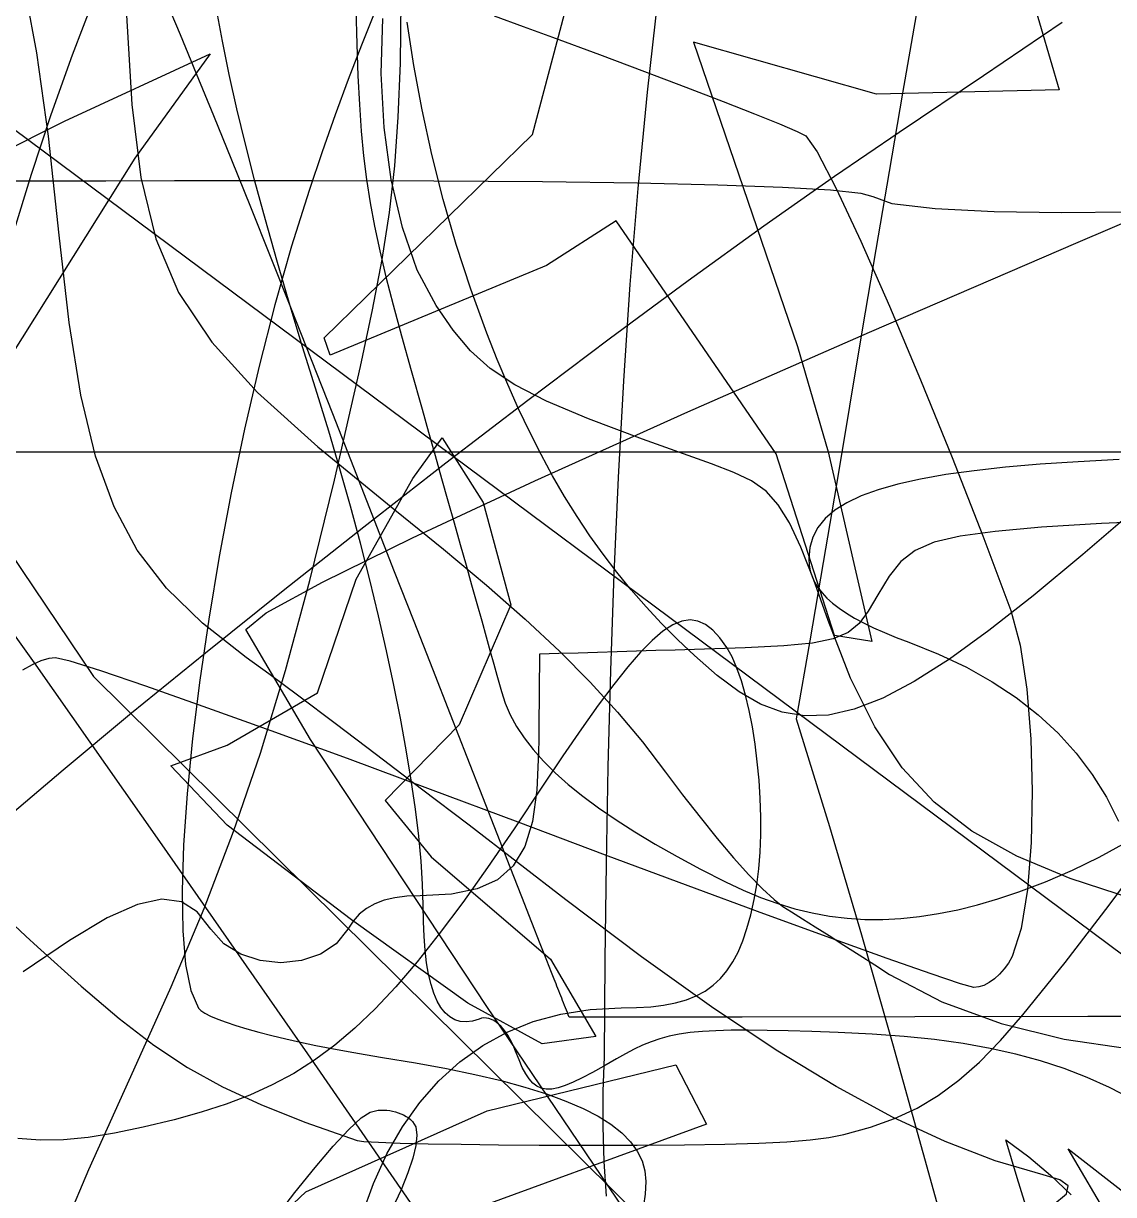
# Model space of a CAD drawing. Extents: x -75 to 75, y -75 to 75.
# Drawn here: x -59.87 to -40.17, y -13.3 to 7.86 of the extents above; entities that cross this region are included whole.
import ezdxf

# ---------------------------------------------------------------- set-up
doc = ezdxf.new("R2010")
doc.units = 0
for name, color, linetype in [('butterfly', 7, 'CONTINUOUS'), ('crosshair', 7, 'CONTINUOUS'), ('crown', 7, 'CONTINUOUS'), ('darth', 7, 'CONTINUOUS'), ('heart', 7, 'CONTINUOUS'), ('hellokitty', 7, 'CONTINUOUS'), ('ironman', 7, 'CONTINUOUS'), ('jackskellington', 7, 'CONTINUOUS'), ('m4', 7, 'CONTINUOUS'), ('mushroom', 7, 'CONTINUOUS'), ('nes', 7, 'CONTINUOUS'), ('skullbones', 7, 'CONTINUOUS'), ('star', 7, 'CONTINUOUS'), ('stormtrooper', 7, 'CONTINUOUS'), ('thundercats', 7, 'CONTINUOUS'), ('wolf', 7, 'CONTINUOUS')]:
    doc.layers.add(name, color=color, linetype=linetype)

msp = doc.modelspace()

# ---------------------------------------------------------------- linework, layer by layer
at = {"layer": 'butterfly', "color": 7}
for p, q in [((-59.627406, 7.33046), (-59.869792, 8.633584)), ((-58.010803, 8.012478), (-57.91279, 6.398819)), ((-53.403949, 6.95829), (-53.377815, 7.949712)), ((-59.421364, 5.825298), (-59.627406, 7.33046)), ((-53.351698, 5.979041), (-53.403949, 6.95829)), ((-57.91279, 6.398819), (-57.749649, 5.074643)), ((-53.223818, 5.041053), (-53.351698, 5.979041)), ((-59.227867, 4.037925), (-59.421364, 5.825298)), ((-57.749649, 5.074643), (-57.481267, 3.966043)), ((-53.023033, 4.173409), (-53.223818, 5.041053)), ((-59.045896, 2.458892), (-59.227867, 4.037925)), ((-52.752086, 3.405192), (-53.023033, 4.173409)), ((-57.481267, 3.966043), (-57.067526, 2.999125)), ((-52.413699, 2.765493), (-52.752086, 3.405192)), ((-57.067526, 2.999125), (-56.468312, 2.099979)), ((-52.103311, 2.317056), (-52.413699, 2.765493)), ((-58.831813, 1.141301), (-59.045896, 2.458892)), ((-51.792629, 1.945541), (-52.103311, 2.317056)), ((-56.468312, 2.099979), (-55.643509, 1.194712)), ((-51.437221, 1.625383), (-51.792629, 1.945541)), ((-50.992667, 1.331019), (-51.437221, 1.625383)), ((-50.414544, 1.036882), (-50.992667, 1.331019)), ((-58.567247, 0.043719), (-58.831813, 1.141301)), ((-55.643509, 1.194712), (-54.553, 0.209417)), ((-49.658422, 0.717406), (-50.414544, 1.036882)), ((-48.679885, 0.347035), (-49.658422, 0.717406)), ((-47.4345, -0.099799), (-48.679885, 0.347035)), ((-58.233841, -0.875276), (-58.567247, 0.043719)), ((-54.553, 0.209417), (-53.156677, -0.929801)), ((-47.033392, -0.251178), (-47.4345, -0.099799)), ((-46.711904, -0.406267), (-47.033392, -0.251178)), ((-46.449903, -0.592099), (-46.711904, -0.406267)), ((-46.227235, -0.835714), (-46.449903, -0.592099)), ((-46.023767, -1.164153), (-46.227235, -0.835714)), ((-57.813222, -1.657113), (-58.233841, -0.875276)), ((-53.156677, -0.929801), (-52.28104, -1.636474)), ((-45.819356, -1.604456), (-46.023767, -1.164153)), ((-57.287027, -2.343221), (-57.813222, -1.657113)), ((-52.28104, -1.636474), (-51.500312, -2.291625)), ((-45.593852, -2.183663), (-45.819356, -1.604456)), ((-51.500312, -2.291625), (-50.804809, -2.904642)), ((-45.327121, -2.928806), (-45.593852, -2.183663)), ((-56.636895, -2.975017), (-57.287027, -2.343221)), ((-50.804809, -2.904642), (-50.184829, -3.484917)), ((-44.922093, -3.969227), (-45.327121, -2.928806)), ((-55.844448, -3.593936), (-56.636895, -2.975017)), ((-55.438263, -3.890936), (-55.844448, -3.593936)), ((-50.184829, -3.484917), (-49.63068, -4.04184)), ((-54.894438, -4.295453), (-55.438263, -3.890936)), ((-44.483737, -4.848332), (-44.922093, -3.969227)), ((-49.63068, -4.04184), (-49.132671, -4.584799)), ((-54.236662, -4.789526), (-54.894438, -4.295453)), ((-49.132671, -4.584799), (-48.681098, -5.12318)), ((-53.488632, -5.355181), (-54.236662, -4.789526)), ((-43.98805, -5.588014), (-44.483737, -4.848332)), ((-48.681098, -5.12318), (-48.266277, -5.666379)), ((-52.674043, -5.974458), (-53.488632, -5.355181)), ((-48.266277, -5.666379), (-47.956964, -6.081183)), ((-43.411021, -6.210176), (-43.98805, -5.588014)), ((-51.816587, -6.629386), (-52.674043, -5.974458)), ((-47.956964, -6.081183), (-47.64287, -6.48414)), ((-42.728645, -6.736704), (-43.411021, -6.210176)), ((-47.64287, -6.48414), (-47.332691, -6.86529)), ((-50.939954, -7.302), (-51.816587, -6.629386)), ((-41.916914, -7.189501), (-42.728645, -6.736704)), ((-47.332691, -6.86529), (-47.03513, -7.214672)), ((-40.951827, -7.590463), (-41.916914, -7.189501)), ((-50.067837, -7.974336), (-50.939954, -7.302)), ((-47.03513, -7.214672), (-46.758894, -7.522323)), ((-46.758894, -7.522323), (-46.512669, -7.778279)), ((-39.809372, -7.96148), (-40.951827, -7.590463)), ((-46.512669, -7.778279), (-46.305168, -7.972583)), ((-48.698624, -9.008658), (-50.067837, -7.974336)), ((-46.305168, -7.972583), (-46.145083, -8.095265)), ((-46.145083, -8.095265), (-45.988901, -8.193439)), ((-45.988901, -8.193439), (-45.792576, -8.317501)), ((-45.792576, -8.317501), (-45.56403, -8.462408)), ((-45.56403, -8.462408), (-45.311179, -8.623128)), ((-45.311179, -8.623128), (-45.041933, -8.794623)), ((-45.041933, -8.794623), (-44.764209, -8.971853)), ((-47.434988, -9.912034), (-48.698624, -9.008658)), ((-44.764209, -8.971853), (-44.485933, -9.149783)), ((-44.485933, -9.149783), (-44.215016, -9.323375)), ((-44.215016, -9.323375), (-43.274702, -9.820094)), ((-46.265727, -10.690916), (-47.434988, -9.912034)), ((-43.274702, -9.820094), (-42.201143, -10.212646)), ((-42.201143, -10.212646), (-41.058307, -10.495018)), ((-41.058307, -10.495018), (-39.910151, -10.661204)), ((-45.179643, -11.351765), (-46.265727, -10.690916)), ((-44.165528, -11.901029), (-45.179643, -11.351765)), ((-43.212185, -12.345162), (-44.165528, -11.901029)), ((-42.308402, -12.690622), (-43.212185, -12.345162)), ((-41.442993, -12.94386), (-42.308402, -12.690622)), ((-41.139756, -13.035534), (-41.442993, -12.94386)), ((-40.987636, -13.143659), (-41.139756, -13.035534)), ((-41.266556, -13.495119), (-41.019087, -13.289701)), ((-41.019087, -13.289701), (-40.987636, -13.143659))]:
    msp.add_line(p, q, dxfattribs=at)
at = {"layer": 'crosshair', "color": 7}
msp.add_open_spline([(-74.87924, 0.120769), (-24.959736, 0.120769), (24.959767, 0.120769), (74.879271, 0.120769)], degree=3, dxfattribs=at)
at = {"layer": 'crown', "color": 7}
for p, q in [((-57.032311, 7.654945), (-57.302123, 8.299786)), ((-56.741083, 6.951353), (-57.032311, 7.654945)), ((-56.430556, 6.1941), (-56.741083, 6.951353)), ((-56.102854, 5.38828), (-56.430556, 6.1941)), ((-55.760092, 4.538986), (-56.102854, 5.38828)), ((-55.404391, 3.651309), (-55.760092, 4.538986)), ((-55.037866, 2.730339), (-55.404391, 3.651309)), ((-54.66264, 1.781167), (-55.037866, 2.730339)), ((-54.28083, 0.808891), (-54.66264, 1.781167)), ((-53.899703, -0.16486), (-54.28083, 0.808891)), ((-53.526478, -1.118348), (-53.899703, -0.16486)), ((-53.16321, -2.046343), (-53.526478, -1.118348)), ((-52.811942, -2.943603), (-53.16321, -2.046343)), ((-52.474741, -3.804895), (-52.811942, -2.943603)), ((-52.153642, -4.62497), (-52.474741, -3.804895)), ((-51.850711, -5.398603), (-52.153642, -4.62497)), ((-51.567983, -6.120553), (-51.850711, -5.398603)), ((-51.307523, -6.785579), (-51.567983, -6.120553)), ((-51.071374, -7.388445), (-51.307523, -6.785579)), ((-50.861592, -7.923917), (-51.071374, -7.388445)), ((-50.680225, -8.38675), (-50.861592, -7.923917)), ((-50.529326, -8.771709), (-50.680225, -8.38675)), ((-50.410948, -9.07356), (-50.529326, -8.771709)), ((-50.327137, -9.287064), (-50.410948, -9.07356)), ((-50.279946, -9.406983), (-50.327137, -9.287064)), ((-50.262717, -9.450366), (-50.279946, -9.406983)), ((-50.245642, -9.493628), (-50.262717, -9.450366)), ((-50.228568, -9.536887), (-50.245642, -9.493628)), ((-50.211493, -9.580146), (-50.228568, -9.536887)), ((-50.194419, -9.623408), (-50.211493, -9.580146)), ((-50.177344, -9.666667), (-50.194419, -9.623408)), ((-50.16027, -9.709926), (-50.177344, -9.666667)), ((-50.143196, -9.753191), (-50.16027, -9.709926)), ((-50.126121, -9.79645), (-50.143196, -9.753191)), ((-50.109047, -9.839709), (-50.126121, -9.79645)), ((-50.091972, -9.882968), (-50.109047, -9.839709)), ((-50.074898, -9.92623), (-50.091972, -9.882968)), ((-50.057823, -9.969489), (-50.074898, -9.92623)), ((-50.040749, -10.012748), (-50.057823, -9.969489)), ((-50.023674, -10.05601), (-50.040749, -10.012748)), ((-50.0066, -10.099269), (-50.023674, -10.05601)), ((-46.881948, -10.094414), (-50.0066, -10.099269)), ((-43.757297, -10.08956), (-46.881948, -10.094414)), ((-40.632645, -10.084706), (-43.757297, -10.08956)), ((-37.507994, -10.079852), (-40.632645, -10.084706))]:
    msp.add_line(p, q, dxfattribs=at)
at = {"layer": 'darth', "color": 7}
for p, q in [((-53.058859, 7.145531), (-53.042659, 8.2642)), ((-53.096837, 6.1699), (-53.058859, 7.145531)), ((-53.161317, 5.286621), (-53.096837, 6.1699)), ((-53.257001, 4.445014), (-53.161317, 5.286621)), ((-53.388596, 3.594394), (-53.257001, 4.445014)), ((-53.560808, 2.684077), (-53.388596, 3.594394)), ((-53.778342, 1.663381), (-53.560808, 2.684077)), ((-54.246376, -0.389805), (-53.778342, 1.663381)), ((-54.692632, -2.203605), (-54.246376, -0.389805)), ((-55.134321, -3.831418), (-54.692632, -2.203605)), ((-55.588659, -5.32664), (-55.134321, -3.831418)), ((-56.072862, -6.74267), (-55.588659, -5.32664)), ((-56.604146, -8.132905), (-56.072862, -6.74267)), ((-57.199719, -9.550744), (-56.604146, -8.132905)), ((-57.876804, -11.049587), (-57.199719, -9.550744)), ((-58.6872, -12.85065), (-57.876804, -11.049587)), ((-59.646876, -15.084258), (-58.6872, -12.85065))]:
    msp.add_line(p, q, dxfattribs=at)
at = {"layer": 'heart', "color": 7}
for p, q in [((-68.650541, 10.966998), (-58.605194, -3.937892)), ((-58.605194, -3.937892), (-43.850264, -18.525253))]:
    msp.add_line(p, q, dxfattribs=at)
at = {"layer": 'hellokitty', "color": 7}
for p, q in [((-58.984772, 7.295755), (-58.566044, 8.385897)), ((-53.518466, 8.070037), (-53.763243, 7.465833)), ((-53.763243, 7.465833), (-54.001526, 6.847829)), ((-59.371944, 6.213396), (-58.984772, 7.295755)), ((-54.001526, 6.847829), (-54.236541, 6.209304)), ((-59.728391, 5.135637), (-59.371944, 6.213396)), ((-54.236541, 6.209304), (-54.471528, 5.543539)), ((-54.471528, 5.543539), (-54.709715, 4.843822)), ((-60.054956, 4.059281), (-59.728391, 5.135637)), ((-54.709715, 4.843822), (-55.027316, 3.839182)), ((-55.027316, 3.839182), (-55.328676, 2.775644)), ((-55.328676, 2.775644), (-55.611765, 1.668148)), ((-55.611765, 1.668148), (-55.874564, 0.531633)), ((-55.874564, 0.531633), (-56.115054, -0.618967)), ((-56.115054, -0.618967), (-56.331214, -1.768706)), ((-56.331214, -1.768706), (-56.521014, -2.902653)), ((-56.521014, -2.902653), (-56.682442, -4.005868)), ((-56.682442, -4.005868), (-56.81347, -5.063411)), ((-56.81347, -5.063411), (-56.912075, -6.060344)), ((-56.912075, -6.060344), (-56.976241, -6.981729)), ((-56.976241, -6.981729), (-57.003956, -7.812628)), ((-57.003956, -7.812628), (-56.993175, -8.538103)), ((-56.993175, -8.538103), (-56.941881, -9.143215)), ((-56.941881, -9.143215), (-56.848059, -9.613028)), ((-56.848059, -9.613028), (-56.709685, -9.932599)), ((-56.709685, -9.932599), (-56.665376, -9.977368)), ((-56.665376, -9.977368), (-56.591299, -10.025713)), ((-56.591299, -10.025713), (-56.489151, -10.077173)), ((-56.489151, -10.077173), (-56.360647, -10.131295)), ((-56.360647, -10.131295), (-56.207485, -10.187621)), ((-56.207485, -10.187621), (-56.031373, -10.245697)), ((-56.031373, -10.245697), (-55.834018, -10.305065)), ((-55.834018, -10.305065), (-55.617124, -10.365272)), ((-55.617124, -10.365272), (-55.382394, -10.425856)), ((-55.382394, -10.425856), (-55.131538, -10.486365)), ((-55.131538, -10.486365), (-54.866261, -10.546342)), ((-54.866261, -10.546342), (-54.588266, -10.605333)), ((-54.588266, -10.605333), (-54.299259, -10.66288)), ((-54.299259, -10.66288), (-54.000945, -10.718526)), ((-54.000945, -10.718526), (-53.69503, -10.771815)), ((-53.69503, -10.771815), (-53.383222, -10.822291)), ((-53.383222, -10.822291), (-52.782388, -10.921201)), ((-52.782388, -10.921201), (-52.22503, -11.024207)), ((-52.22503, -11.024207), (-51.710497, -11.131612)), ((-51.710497, -11.131612), (-51.238136, -11.243722)), ((-51.238136, -11.243722), (-50.807301, -11.360847)), ((-50.807301, -11.360847), (-50.417338, -11.483292)), ((-50.417338, -11.483292), (-50.067602, -11.611362)), ((-50.067602, -11.611362), (-49.75744, -11.745366)), ((-49.75744, -11.745366), (-49.486199, -11.885611)), ((-49.486199, -11.885611), (-49.253236, -12.032403)), ((-49.253236, -12.032403), (-49.057896, -12.186045)), ((-49.057896, -12.186045), (-48.89953, -12.34685)), ((-48.89953, -12.34685), (-48.777488, -12.515119)), ((-48.777488, -12.515119), (-48.69112, -12.691161)), ((-48.69112, -12.691161), (-48.639775, -12.875283)), ((-48.639775, -12.875283), (-48.622814, -13.067792)), ((-48.622814, -13.067792), (-48.632804, -13.295289)), ((-48.632804, -13.295289), (-48.664374, -13.501367))]:
    msp.add_line(p, q, dxfattribs=at)
at = {"layer": 'ironman', "color": 7}
for p, q in [((-48.594134, 6.617087), (-48.399469, 8.349686)), ((-43.733226, 8.013909), (-43.98205, 6.601765)), ((-48.76099, 4.881169), (-48.594134, 6.617087)), ((-43.98205, 6.601765), (-44.225676, 5.188613)), ((-44.225676, 5.188613), (-44.465536, 3.774748)), ((-48.902211, 3.14246), (-48.76099, 4.881169)), ((-44.465536, 3.774748), (-44.703066, 2.360453)), ((-49.019971, 1.401479), (-48.902211, 3.14246)), ((-44.703066, 2.360453), (-44.939701, 0.94602)), ((-49.116443, -0.341246), (-49.019971, 1.401479)), ((-44.939701, 0.94602), (-45.176875, -0.46826)), ((-49.193794, -2.08519), (-49.116443, -0.341246)), ((-45.176875, -0.46826), (-45.416024, -1.8821)), ((-45.416024, -1.8821), (-45.65858, -3.29521)), ((-49.254201, -3.829829), (-49.193794, -2.08519)), ((-45.65858, -3.29521), (-45.905979, -4.7073)), ((-49.299836, -5.574642), (-49.254201, -3.829829)), ((-45.905979, -4.7073), (-45.301264, -6.651371)), ((-49.332871, -7.319103), (-49.299836, -5.574642)), ((-45.301264, -6.651371), (-44.722867, -8.606841)), ((-49.355477, -9.062686), (-49.332871, -7.319103)), ((-44.722867, -8.606841), (-44.162972, -10.570512)), ((-49.369813, -10.804869), (-49.355477, -9.062686)), ((-44.162972, -10.570512), (-43.613761, -12.539181)), ((-49.395157, -11.440047), (-49.369813, -10.804869)), ((-49.396004, -12.072916), (-49.395157, -11.440047)), ((-49.373765, -12.703395), (-49.396004, -12.072916)), ((-41.911205, -12.997719), (-42.115091, -12.315896)), ((-42.115091, -12.315896), (-41.69927, -12.61975)), ((-43.613761, -12.539181), (-43.067422, -14.509646)), ((-41.69927, -12.61975), (-41.307334, -12.950289)), ((-49.32989, -13.331402), (-49.373765, -12.703395)), ((-41.701994, -13.677925), (-41.911205, -12.997719)), ((-41.307334, -12.950289), (-40.93652, -13.304478))]:
    msp.add_line(p, q, dxfattribs=at)
at = {"layer": 'jackskellington', "color": 7}
for p, q in [((-40.247144, -8.07212), (-39.461866, -7.004056)), ((-41.043448, -9.108841), (-40.247144, -8.07212)), ((-60.039436, -8.435027), (-59.827755, -8.630274)), ((-59.827755, -8.630274), (-59.616072, -8.825518)), ((-59.616072, -8.825518), (-58.829826, -9.537136)), ((-41.810432, -10.055685), (-41.043448, -9.108841)), ((-58.829826, -9.537136), (-58.142988, -10.121381)), ((-58.142988, -10.121381), (-57.515057, -10.602818)), ((-42.212455, -10.515795), (-41.810432, -10.055685)), ((-42.593647, -10.907265), (-42.212455, -10.515795)), ((-57.515057, -10.602818), (-56.905536, -11.006006)), ((-42.964729, -11.237254), (-42.593647, -10.907265)), ((-56.905536, -11.006006), (-56.273926, -11.355507)), ((-56.273926, -11.355507), (-55.579724, -11.67588)), ((-43.336419, -11.51292), (-42.964729, -11.237254)), ((-43.719431, -11.741424), (-43.336419, -11.51292)), ((-55.579724, -11.67588), (-54.782432, -11.99169)), ((-44.124485, -11.929926), (-43.719431, -11.741424)), ((-54.782432, -11.99169), (-53.841554, -12.327492)), ((-44.562293, -12.085582), (-44.124485, -11.929926)), ((-45.653881, -12.311256), (-45.314966, -12.267839)), ((-45.314966, -12.267839), (-45.043581, -12.215557)), ((-45.043581, -12.215557), (-44.562293, -12.085582)), ((-53.841554, -12.327492), (-53.719084, -12.342789)), ((-53.719084, -12.342789), (-53.452784, -12.357436)), ((-53.452784, -12.357436), (-53.059358, -12.371067)), ((-53.059358, -12.371067), (-52.555501, -12.383344)), ((-52.555501, -12.383344), (-51.957918, -12.393927)), ((-51.957918, -12.393927), (-51.283308, -12.402479)), ((-51.283308, -12.402479), (-50.548371, -12.408631)), ((-50.548371, -12.408631), (-49.769807, -12.412046)), ((-49.769807, -12.412046), (-48.776786, -12.411809)), ((-48.776786, -12.411809), (-47.922344, -12.4056)), ((-47.922344, -12.4056), (-47.194659, -12.392928)), ((-47.194659, -12.392928), (-46.581904, -12.373314)), ((-46.581904, -12.373314), (-46.072253, -12.346249)), ((-46.072253, -12.346249), (-45.653881, -12.311256))]:
    msp.add_line(p, q, dxfattribs=at)
at = {"layer": 'm4', "color": 7}
for p, q in [((-60.869776, 5.018831), (-59.626221, 5.019396)), ((-59.626221, 5.019396), (-58.382662, 5.01996)), ((-58.382662, 5.01996), (-57.139103, 5.020524)), ((-57.139103, 5.020524), (-55.895548, 5.021089)), ((-55.895548, 5.021089), (-54.651989, 5.021653)), ((-54.651989, 5.021653), (-52.453111, 5.017364)), ((-52.453111, 5.017364), (-50.486776, 5.00297)), ((-50.486776, 5.00297), (-48.769942, 4.978925)), ((-48.769942, 4.978925), (-47.319565, 4.945738)), ((-47.319565, 4.945738), (-46.152602, 4.903896)), ((-46.152602, 4.903896), (-45.286004, 4.853892)), ((-45.286004, 4.853892), (-44.736729, 4.796214)), ((-44.736729, 4.796214), (-44.521735, 4.731357)), ((-44.521735, 4.731357), (-44.17283, 4.607568)), ((-44.17283, 4.607568), (-43.394187, 4.518132)), ((-43.394187, 4.518132), (-42.326724, 4.463319)), ((-42.326724, 4.463319), (-41.111356, 4.443394)), ((-41.111356, 4.443394), (-39.888998, 4.458634)), ((-41.468144, -1.244487), (-42.305972, -1.316953)), ((-40.387202, -1.172453), (-41.468144, -1.244487)), ((-39.364965, -1.134974), (-40.387202, -1.172453)), ((-42.940004, -1.40243), (-43.409565, -1.513484)), ((-42.305972, -1.316953), (-42.940004, -1.40243)), ((-43.753981, -1.662692), (-44.01257, -1.862627)), ((-43.409565, -1.513484), (-43.753981, -1.662692)), ((-44.01257, -1.862627), (-44.224657, -2.125861)), ((-44.224657, -2.125861), (-44.429564, -2.464971)), ((-44.429564, -2.464971), (-44.601632, -2.758434)), ((-44.601632, -2.758434), (-44.76853, -2.981161)), ((-44.967378, -3.144212), (-45.235292, -3.258651)), ((-44.76853, -2.981161), (-44.967378, -3.144212)), ((-46.126787, -3.385919), (-46.824601, -3.420872)), ((-45.609389, -3.335531), (-46.126787, -3.385919)), ((-45.235292, -3.258651), (-45.609389, -3.335531)), ((-50.544324, -3.538237), (-50.546299, -3.758971)), ((-50.193778, -3.5274), (-50.544324, -3.538237)), ((-49.84323, -3.516534), (-50.193778, -3.5274)), ((-49.492685, -3.505697), (-49.84323, -3.516534)), ((-49.142139, -3.494831), (-49.492685, -3.505697)), ((-48.791591, -3.483994), (-49.142139, -3.494831)), ((-48.441046, -3.473156), (-48.791591, -3.483994)), ((-48.090497, -3.462319), (-48.441046, -3.473156)), ((-47.739952, -3.451454), (-48.090497, -3.462319)), ((-46.824601, -3.420872), (-47.739952, -3.451454)), ((-50.546299, -3.758971), (-50.548275, -3.979703)), ((-50.548275, -3.979703), (-50.55025, -4.200438)), ((-50.55025, -4.200438), (-50.552226, -4.421172)), ((-50.552226, -4.421172), (-50.554201, -4.641904)), ((-50.554201, -4.641904), (-50.556177, -4.862638)), ((-50.556177, -4.862638), (-50.558152, -5.08337)), ((-50.558152, -5.08337), (-50.560128, -5.304104)), ((-50.560128, -5.304104), (-50.589553, -5.995625)), ((-50.589553, -5.995625), (-50.670277, -6.562104)), ((-50.670277, -6.562104), (-50.810628, -7.013665)), ((-50.810628, -7.013665), (-51.01894, -7.360432)), ((-51.01894, -7.360432), (-51.303541, -7.612518)), ((-51.303541, -7.612518), (-51.672761, -7.780051)), ((-51.672761, -7.780051), (-52.134931, -7.873148)), ((-57.368226, -7.962293), (-57.807406, -8.057487)), ((-57.016173, -8.010155), (-57.368226, -7.962293)), ((-56.728659, -8.193264), (-57.016173, -8.010155)), ((-53.351238, -7.983293), (-53.522959, -8.047736)), ((-53.157205, -7.937802), (-53.351238, -7.983293)), ((-52.939902, -7.910822), (-53.157205, -7.937802)), ((-52.698382, -7.901932), (-52.939902, -7.910822)), ((-52.134931, -7.873148), (-52.698382, -7.901932)), ((-57.807406, -8.057487), (-58.356302, -8.303531)), ((-56.483095, -8.503824), (-56.728659, -8.193264)), ((-53.803251, -8.235242), (-53.91373, -8.35918)), ((-53.67331, -8.131573), (-53.803251, -8.235242)), ((-53.522959, -8.047736), (-53.67331, -8.131573)), ((-58.356302, -8.303531), (-59.037502, -8.708226)), ((-53.91373, -8.35918), (-54.0057, -8.503824)), ((-56.248831, -8.770355), (-56.483095, -8.503824)), ((-54.0057, -8.503824), (-54.216159, -8.770355)), ((-59.037502, -8.708226), (-59.873597, -9.279379)), ((-55.943127, -8.960736), (-56.248831, -8.770355)), ((-54.216159, -8.770355), (-54.504858, -8.960733)), ((-55.590931, -9.074963), (-55.943127, -8.960736)), ((-55.21719, -9.113037), (-55.590931, -9.074963)), ((-54.846849, -9.074963), (-55.21719, -9.113037)), ((-54.504858, -8.960733), (-54.846849, -9.074963))]:
    msp.add_line(p, q, dxfattribs=at)
at = {"layer": 'mushroom', "color": 7}
for p, q in [((-42.119604, -0.158996), (-42.687565, -0.221353)), ((-41.494416, -0.104865), (-42.119604, -0.158996)), ((-40.810262, -0.058403), (-41.494416, -0.104865)), ((-40.06539, -0.019047), (-40.810262, -0.058403)), ((-43.658807, -0.372982), (-44.065582, -0.463375)), ((-43.200052, -0.292495), (-43.658807, -0.372982)), ((-42.687565, -0.221353), (-43.200052, -0.292495)), ((-44.422122, -0.56423), (-44.730173, -0.676106)), ((-44.065582, -0.463375), (-44.422122, -0.56423)), ((-44.991483, -0.799564), (-45.207798, -0.935163)), ((-44.730173, -0.676106), (-44.991483, -0.799564)), ((-45.207798, -0.935163), (-45.380865, -1.083465)), ((-45.512431, -1.245023), (-45.604247, -1.420399)), ((-45.380865, -1.083465), (-45.512431, -1.245023)), ((-45.604247, -1.420399), (-45.658052, -1.610154)), ((-45.658052, -1.610154), (-45.675606, -1.814847)), ((-45.675606, -1.814847), (-45.669228, -1.924132)), ((-45.669228, -1.924132), (-45.649924, -2.030318)), ((-45.649924, -2.030318), (-45.617395, -2.133634)), ((-45.617395, -2.133634), (-45.571382, -2.234308)), ((-45.571382, -2.234308), (-45.511604, -2.332569)), ((-45.511604, -2.332569), (-45.437795, -2.428644)), ((-45.437795, -2.428644), (-45.349674, -2.522762)), ((-45.349674, -2.522762), (-45.246967, -2.61515)), ((-45.246967, -2.61515), (-45.129408, -2.706037)), ((-45.129408, -2.706037), (-44.996712, -2.795651)), ((-47.973748, -2.940668), (-48.136962, -3.008898)), ((-47.822039, -2.917469), (-47.973748, -2.940668)), ((-47.679638, -2.93762), (-47.822039, -2.917469)), ((-47.544341, -2.999472), (-47.679638, -2.93762)), ((-44.996712, -2.795651), (-44.848613, -2.884218)), ((-44.848613, -2.884218), (-44.684831, -2.971972)), ((-48.313885, -3.123796), (-48.506719, -3.287022)), ((-48.136962, -3.008898), (-48.313885, -3.123796)), ((-47.413946, -3.101374), (-47.544341, -2.999472)), ((-47.286257, -3.241667), (-47.413946, -3.101374)), ((-44.684831, -2.971972), (-44.505095, -3.059134)), ((-44.505095, -3.059134), (-44.309132, -3.145937)), ((-44.309132, -3.145937), (-44.096663, -3.23261)), ((-48.506719, -3.287022), (-48.71766, -3.50023)), ((-47.159068, -3.418699), (-47.286257, -3.241667)), ((-44.096663, -3.23261), (-43.86742, -3.319376)), ((-43.86742, -3.319376), (-43.329662, -3.534221)), ((-48.71766, -3.50023), (-48.94891, -3.765076)), ((-47.064244, -3.58628), (-47.159068, -3.418699)), ((-46.975957, -3.787476), (-47.064244, -3.58628)), ((-43.329662, -3.534221), (-42.827482, -3.772727)), ((-48.94891, -3.765076), (-49.202673, -4.083214)), ((-46.894629, -4.018427), (-46.975957, -3.787476)), ((-42.827482, -3.772727), (-42.360757, -4.035072)), ((-46.820678, -4.275272), (-46.894629, -4.018427)), ((-49.202673, -4.083214), (-49.48115, -4.4563)), ((-42.360757, -4.035072), (-41.929366, -4.321432)), ((-46.754528, -4.554147), (-46.820678, -4.275272)), ((-41.929366, -4.321432), (-41.533185, -4.631981)), ((-49.48115, -4.4563), (-49.78654, -4.885992)), ((-46.696602, -4.851191), (-46.754528, -4.554147)), ((-41.533185, -4.631981), (-41.172093, -4.966894)), ((-46.647317, -5.162544), (-46.696602, -4.851191)), ((-49.78654, -4.885992), (-50.121044, -5.373943)), ((-41.172093, -4.966894), (-40.845971, -5.326355)), ((-46.607098, -5.484345), (-46.647317, -5.162544)), ((-50.121044, -5.373943), (-50.486863, -5.92181)), ((-46.576361, -5.812736), (-46.607098, -5.484345)), ((-40.845971, -5.326355), (-40.554693, -5.710532)), ((-40.554693, -5.710532), (-40.298141, -6.119605)), ((-50.486863, -5.92181), (-51.003144, -6.694672)), ((-46.555533, -6.143848), (-46.576361, -5.812736)), ((-40.298141, -6.119605), (-40.076191, -6.553753)), ((-46.545034, -6.473828), (-46.555533, -6.143848)), ((-46.545283, -6.79881), (-46.545034, -6.473828)), ((-51.003144, -6.694672), (-51.483277, -7.394064)), ((-46.556713, -7.114932), (-46.545283, -6.79881)), ((-46.579714, -7.418335), (-46.556713, -7.114932)), ((-51.483277, -7.394064), (-51.932157, -8.024413)), ((-46.614738, -7.705158), (-46.579714, -7.418335)), ((-46.662199, -7.971539), (-46.614738, -7.705158)), ((-51.932157, -8.024413), (-52.354672, -8.590145)), ((-46.725129, -8.244101), (-46.662199, -7.971539)), ((-46.794296, -8.492213), (-46.725129, -8.244101)), ((-52.354672, -8.590145), (-52.755718, -9.095684)), ((-46.870863, -8.716828), (-46.794296, -8.492213)), ((-46.955998, -8.918888), (-46.870863, -8.716828)), ((-52.755718, -9.095684), (-53.140187, -9.545458)), ((-47.156616, -9.259135), (-47.050858, -9.099341)), ((-47.050858, -9.099341), (-46.955998, -8.918888)), ((-47.274432, -9.399216), (-47.156616, -9.259135)), ((-47.550897, -9.624026), (-47.405471, -9.52053)), ((-47.405471, -9.52053), (-47.274432, -9.399216)), ((-53.140187, -9.545458), (-53.512968, -9.943894)), ((-47.889575, -9.781351), (-47.711876, -9.710651)), ((-47.711876, -9.710651), (-47.550897, -9.624026)), ((-53.512968, -9.943894), (-53.87896, -10.295422)), ((-49.627155, -9.956927), (-49.069571, -9.929128)), ((-49.069571, -9.929128), (-48.79082, -9.923851)), ((-48.79082, -9.923851), (-48.534611, -9.907369)), ((-48.534611, -9.907369), (-48.299776, -9.878763)), ((-48.299776, -9.878763), (-48.085152, -9.83707)), ((-48.085152, -9.83707), (-47.889575, -9.781351)), ((-50.657881, -10.17649), (-50.156844, -10.039697)), ((-50.156844, -10.039697), (-49.627155, -9.956927)), ((-53.87896, -10.295422), (-54.243049, -10.604463)), ((-51.571031, -10.608372), (-51.129528, -10.366364)), ((-51.129528, -10.366364), (-50.657881, -10.17649)), ((-54.243049, -10.604463), (-54.61013, -10.875447)), ((-51.981642, -10.901567), (-51.571031, -10.608372)), ((-54.61013, -10.875447), (-54.985096, -11.112799)), ((-52.360613, -11.245009), (-51.981642, -10.901567)), ((-54.985096, -11.112799), (-55.372838, -11.320949)), ((-55.372838, -11.320949), (-55.77825, -11.50432)), ((-52.707199, -11.637747), (-52.360613, -11.245009)), ((-55.77825, -11.50432), (-56.206223, -11.667338)), ((-53.020649, -12.078837), (-52.707199, -11.637747)), ((-56.661651, -11.814435), (-57.149427, -11.950031)), ((-56.206223, -11.667338), (-56.661651, -11.814435)), ((-57.149427, -11.950031), (-57.707663, -12.087036)), ((-58.701748, -12.270509), (-59.14929, -12.312839)), ((-58.223156, -12.194551), (-58.701748, -12.270509)), ((-57.707663, -12.087036), (-58.223156, -12.194551)), ((-53.300215, -12.567339), (-53.020649, -12.078837)), ((-59.571622, -12.319471), (-59.974584, -12.288339)), ((-59.14929, -12.312839), (-59.571622, -12.319471)), ((-53.54515, -13.102302), (-53.300215, -12.567339)), ((-53.754703, -13.682782), (-53.54515, -13.102302))]:
    msp.add_line(p, q, dxfattribs=at)
at = {"layer": 'nes', "color": 7}
for p, q in [((-40.810016, 3.911504), (-36.585917, 5.708997)), ((-44.579348, 2.284002), (-40.810016, 3.911504)), ((-47.861895, 0.841113), (-44.579348, 2.284002)), ((-50.625643, -0.402536), (-47.861895, 0.841113)), ((-52.838573, -1.43232), (-50.625643, -0.402536)), ((-61.374545, -1.320385), (-59.648381, -3.736653)), ((-54.468669, -2.233611), (-52.838573, -1.43232)), ((-55.483915, -2.791787), (-54.468669, -2.233611)), ((-55.852297, -3.092219), (-55.483915, -2.791787)), ((-54.680358, -5.077257), (-55.852297, -3.092219)), ((-59.648381, -3.736653), (-57.410088, -6.919211)), ((-51.495777, -9.902475), (-54.680358, -5.077257)), ((-57.410088, -6.919211), (-54.734169, -10.761545)), ((-46.949611, -16.622878), (-51.495777, -9.902475)), ((-54.734169, -10.761545), (-51.695144, -15.157137))]:
    msp.add_line(p, q, dxfattribs=at)
at = {"layer": 'skullbones', "color": 7}
for p, q in [((-51.364831, 7.996679), (-50.83808, 7.804257)), ((-50.83808, 7.804257), (-50.311329, 7.611838)), ((-50.311329, 7.611838), (-49.457271, 7.297651)), ((-49.457271, 7.297651), (-48.645913, 6.994946)), ((-48.645913, 6.994946), (-47.896055, 6.711038)), ((-47.896055, 6.711038), (-47.226497, 6.453237)), ((-47.226497, 6.453237), (-46.656044, 6.22885)), ((-46.656044, 6.22885), (-46.203495, 6.045194)), ((-46.203495, 6.045194), (-45.887651, 5.909578)), ((-45.887651, 5.909578), (-45.727315, 5.829314)), ((-45.727315, 5.829314), (-45.523966, 5.539246)), ((-45.523966, 5.539246), (-45.184119, 4.881146)), ((-45.184119, 4.881146), (-44.738979, 3.927325)), ((-44.738979, 3.927325), (-44.219752, 2.750092)), ((-44.219752, 2.750092), (-43.657647, 1.421757)), ((-43.657647, 1.421757), (-43.083872, 0.01463)), ((-43.083872, 0.01463), (-42.52963, -1.398976)), ((-42.52963, -1.398976), (-42.026132, -2.746756)), ((-42.026132, -2.746756), (-41.858892, -3.375618)), ((-41.858892, -3.375618), (-41.738194, -4.17037)), ((-59.715634, -3.728686), (-59.886187, -3.824848)), ((-59.55634, -3.656996), (-59.715634, -3.728686)), ((-59.413561, -3.61302), (-59.55634, -3.656996)), ((-59.292561, -3.599982), (-59.413561, -3.61302)), ((-59.027105, -3.663764), (-59.292561, -3.599982)), ((-58.470317, -3.839924), (-59.027105, -3.663764)), ((-57.656484, -4.116265), (-58.470317, -3.839924)), ((-56.619899, -4.480585), (-57.656484, -4.116265)), ((-41.738194, -4.17037), (-41.664263, -5.069911)), ((-55.394857, -4.920694), (-56.619899, -4.480585)), ((-54.015646, -5.424387), (-55.394857, -4.920694)), ((-41.664263, -5.069911), (-41.637311, -6.013137)), ((-52.516557, -5.979473), (-54.015646, -5.424387)), ((-50.931885, -6.573754), (-52.516557, -5.979473)), ((-41.637311, -6.013137), (-41.657575, -6.938947)), ((-50.931897, -6.57372), (-50.931899, -6.57372)), ((-50.931899, -6.57372), (-50.931899, -6.57372)), ((-50.931899, -6.57372), (-50.931885, -6.573754)), ((-50.931894, -6.57372), (-50.931897, -6.57372)), ((-50.931897, -6.57372), (-50.931897, -6.57372)), ((-50.931891, -6.57372), (-50.931894, -6.57372)), ((-50.931894, -6.57372), (-50.931894, -6.57372)), ((-50.931894, -6.57372), (-50.931894, -6.57372)), ((-49.349674, -7.168202), (-50.931891, -6.57372)), ((-41.657575, -6.938947), (-41.725249, -7.78624)), ((-47.857627, -7.723866), (-49.349674, -7.168202)), ((-46.489544, -8.228474), (-47.857627, -7.723866)), ((-41.725249, -7.78624), (-41.840559, -8.493915)), ((-45.279223, -8.669788), (-46.489544, -8.228474)), ((-44.260462, -9.03557), (-45.279223, -8.669788)), ((-41.840559, -8.493915), (-42.003732, -9.000865)), ((-43.467065, -9.313587), (-44.260462, -9.03557)), ((-42.003732, -9.000865), (-42.068801, -9.117525)), ((-42.145486, -9.225291), (-42.230966, -9.321885)), ((-42.068801, -9.117525), (-42.145486, -9.225291)), ((-42.932824, -9.491599), (-43.467065, -9.313587)), ((-42.691541, -9.557365), (-42.932824, -9.491599)), ((-42.51196, -9.5218), (-42.604405, -9.550874)), ((-42.417024, -9.472419), (-42.51196, -9.5218)), ((-42.322417, -9.405022), (-42.417024, -9.472419)), ((-42.230966, -9.321885), (-42.322417, -9.405022)), ((-42.604405, -9.550874), (-42.691541, -9.557365))]:
    msp.add_line(p, q, dxfattribs=at)
at = {"layer": 'star', "color": 7}
msp.add_line((-28.237284, -17.734156), (-74.804253, 16.935467), dxfattribs=at)
at = {"layer": 'stormtrooper', "color": 7}
for p, q in [((-56.274445, 7.538356), (-56.383422, 8.120753)), ((-53.861623, 8.123151), (-53.845593, 7.485767)), ((-52.815704, 7.09895), (-52.934819, 7.883598)), ((-56.150962, 6.939136), (-56.274445, 7.538356)), ((-53.845593, 7.485767), (-53.825386, 6.913406)), ((-52.666934, 6.299649), (-52.815704, 7.09895)), ((-56.012323, 6.320036), (-56.150962, 6.939136)), ((-53.825386, 6.913406), (-53.799365, 6.394467)), ((-53.799365, 6.394467), (-53.765924, 5.917345)), ((-55.857865, 5.678001), (-56.012323, 6.320036)), ((-52.489021, 5.490916), (-52.666934, 6.299649)), ((-53.765924, 5.917345), (-53.723444, 5.470435)), ((-55.686935, 5.009978), (-55.857865, 5.678001)), ((-53.723444, 5.470435), (-53.670304, 5.042131)), ((-52.282471, 4.677972), (-52.489021, 5.490916)), ((-55.498873, 4.312909), (-55.686935, 5.009978)), ((-53.670304, 5.042131), (-53.604888, 4.62083)), ((-52.0478, 3.866035), (-52.282471, 4.677972)), ((-53.604888, 4.62083), (-53.525575, 4.194923)), ((-55.293023, 3.583745), (-55.498873, 4.312909)), ((-53.525575, 4.194923), (-53.430743, 3.752808)), ((-51.785514, 3.060327), (-52.0478, 3.866035)), ((-53.430743, 3.752808), (-53.318774, 3.282877)), ((-55.06873, 2.819428), (-55.293023, 3.583745)), ((-53.318774, 3.282877), (-53.188052, 2.773528)), ((-51.496129, 2.266069), (-51.785514, 3.060327)), ((-54.825336, 2.016904), (-55.06873, 2.819428)), ((-53.188052, 2.773528), (-53.036953, 2.213153)), ((-53.036953, 2.213153), (-52.86386, 1.59015)), ((-51.307921, 1.790641), (-51.496129, 2.266069)), ((-54.56218, 1.173119), (-54.825336, 2.016904)), ((-51.116526, 1.334708), (-51.307921, 1.790641)), ((-52.86386, 1.59015), (-52.667154, 0.892912)), ((-50.921299, 0.897263), (-51.116526, 1.334708)), ((-54.352289, 0.493505), (-54.56218, 1.173119)), ((-52.667154, 0.892912), (-52.548429, 0.473453)), ((-50.72159, 0.477308), (-50.921299, 0.897263)), ((-54.151688, -0.185756), (-54.352289, 0.493505)), ((-52.548429, 0.473453), (-52.430155, 0.055194)), ((-50.516756, 0.073838), (-50.72159, 0.477308)), ((-52.430155, 0.055194), (-52.31307, -0.359249)), ((-50.306151, -0.314153), (-50.516756, 0.073838)), ((-53.960962, -0.861833), (-54.151688, -0.185756)), ((-52.31307, -0.359249), (-52.197906, -0.767261)), ((-50.089125, -0.687663), (-50.306151, -0.314153)), ((-52.197906, -0.767261), (-52.085401, -1.166221)), ((-49.865037, -1.047694), (-50.089125, -0.687663)), ((-53.780698, -1.531894), (-53.960962, -0.861833)), ((-49.633237, -1.395253), (-49.865037, -1.047694)), ((-39.712567, -0.868545), (-40.721286, -1.738212)), ((-52.085401, -1.166221), (-51.976288, -1.55352)), ((-49.393083, -1.73134), (-49.633237, -1.395253)), ((-53.611484, -2.193107), (-53.780698, -1.531894)), ((-51.976288, -1.55352), (-51.871301, -1.926539)), ((-49.143926, -2.05696), (-49.393083, -1.73134)), ((-40.721286, -1.738212), (-41.621109, -2.484275)), ((-51.871301, -1.926539), (-51.77118, -2.282661)), ((-48.885119, -2.373116), (-49.143926, -2.05696)), ((-53.453905, -2.842633), (-53.611484, -2.193107)), ((-51.77118, -2.282661), (-51.676656, -2.619271)), ((-48.616018, -2.680806), (-48.885119, -2.373116)), ((-41.621109, -2.484275), (-42.422518, -3.111587)), ((-51.676656, -2.619271), (-51.588464, -2.933751)), ((-48.335974, -2.981037), (-48.616018, -2.680806)), ((-53.308549, -3.477647), (-53.453905, -2.842633)), ((-51.588464, -2.933751), (-51.507342, -3.223489)), ((-48.044346, -3.274811), (-48.335974, -2.981037)), ((-42.422518, -3.111587), (-43.135999, -3.625003)), ((-51.507342, -3.223489), (-51.434021, -3.485868)), ((-47.740483, -3.563132), (-48.044346, -3.274811)), ((-53.176001, -4.095313), (-53.308549, -3.477647)), ((-51.434021, -3.485868), (-51.369237, -3.718269)), ((-47.329863, -3.921619), (-47.740483, -3.563132)), ((-51.369237, -3.718269), (-51.313729, -3.91808)), ((-43.135999, -3.625003), (-43.772026, -4.02938)), ((-51.313729, -3.91808), (-51.268226, -4.082683)), ((-46.936093, -4.21476), (-47.329863, -3.921619)), ((-53.056852, -4.692797), (-53.176001, -4.095313)), ((-51.268226, -4.082683), (-51.233468, -4.20946)), ((-51.233468, -4.20946), (-51.164484, -4.420941)), ((-46.548726, -4.437705), (-46.936093, -4.21476)), ((-43.772026, -4.02938), (-44.341088, -4.329574)), ((-51.164484, -4.420941), (-51.072836, -4.631289)), ((-46.157281, -4.5856), (-46.548726, -4.437705)), ((-44.341088, -4.329574), (-44.85366, -4.530437)), ((-51.072836, -4.631289), (-50.958109, -4.840859)), ((-45.751276, -4.65359), (-46.157281, -4.5856)), ((-45.320229, -4.636826), (-45.751276, -4.65359)), ((-44.85366, -4.530437), (-45.320229, -4.636826)), ((-52.951685, -5.267266), (-53.056852, -4.692797)), ((-50.958109, -4.840859), (-50.819897, -5.049994)), ((-50.819897, -5.049994), (-50.657791, -5.259039)), ((-52.861086, -5.815889), (-52.951685, -5.267266)), ((-50.657791, -5.259039), (-50.471383, -5.468349)), ((-50.471383, -5.468349), (-50.260261, -5.678266)), ((-50.260261, -5.678266), (-50.024019, -5.889137)), ((-52.785645, -6.335835), (-52.861086, -5.815889)), ((-50.024019, -5.889137), (-49.762246, -6.101311)), ((-49.762246, -6.101311), (-49.474535, -6.315137)), ((-52.725947, -6.824269), (-52.785645, -6.335835)), ((-49.474535, -6.315137), (-49.160475, -6.530958)), ((-49.160475, -6.530958), (-48.819658, -6.749127)), ((-48.819658, -6.749127), (-48.451677, -6.969989)), ((-52.68258, -7.278359), (-52.725947, -6.824269)), ((-48.451677, -6.969989), (-48.056117, -7.19389)), ((-40.428037, -7.203988), (-39.936318, -6.93584)), ((-48.056117, -7.19389), (-47.632575, -7.421177)), ((-52.656136, -7.695269), (-52.68258, -7.278359)), ((-40.912977, -7.440128), (-40.428037, -7.203988)), ((-47.632575, -7.421177), (-47.180641, -7.652202)), ((-41.395548, -7.647742), (-40.912977, -7.440128)), ((-52.64719, -8.072171), (-52.656136, -7.695269)), ((-47.180641, -7.652202), (-46.864569, -7.801576)), ((-46.864569, -7.801576), (-46.550769, -7.932372)), ((-42.258909, -7.956344), (-41.880161, -7.830309)), ((-41.880161, -7.830309), (-41.395548, -7.647742)), ((-46.550769, -7.932372), (-46.238321, -8.04462)), ((-42.627028, -8.064235), (-42.258909, -7.956344)), ((-52.643182, -8.365219), (-52.64719, -8.072171)), ((-46.238321, -8.04462), (-45.926304, -8.138355)), ((-45.926304, -8.138355), (-45.613797, -8.213604)), ((-45.613797, -8.213604), (-45.299878, -8.270401)), ((-43.676816, -8.278735), (-43.335059, -8.225463)), ((-43.335059, -8.225463), (-42.985436, -8.15395)), ((-42.985436, -8.15395), (-42.627028, -8.064235)), ((-52.631216, -8.636514), (-52.643182, -8.365219)), ((-45.299878, -8.270401), (-44.983623, -8.308775)), ((-44.983623, -8.308775), (-44.664111, -8.328756)), ((-44.664111, -8.328756), (-44.340419, -8.330449)), ((-44.340419, -8.330449), (-44.011627, -8.313742)), ((-44.011627, -8.313742), (-43.676816, -8.278735)), ((-52.611291, -8.886015), (-52.631216, -8.636514)), ((-52.583407, -9.113687), (-52.611291, -8.886015)), ((-52.547602, -9.319497), (-52.583407, -9.113687)), ((-52.503891, -9.503407), (-52.547602, -9.319497)), ((-52.45229, -9.66538), (-52.503891, -9.503407)), ((-52.392814, -9.805379), (-52.45229, -9.66538)), ((-52.325487, -9.923374), (-52.392814, -9.805379)), ((-52.25032, -10.019321), (-52.325487, -9.923374)), ((-52.167336, -10.093187), (-52.25032, -10.019321)), ((-52.07655, -10.144935), (-52.167336, -10.093187)), ((-51.977981, -10.174532), (-52.07655, -10.144935)), ((-51.635753, -10.130028), (-51.757566, -10.167109)), ((-51.591941, -10.117018), (-51.635753, -10.130028)), ((-51.547666, -10.111317), (-51.591941, -10.117018)), ((-51.5031, -10.112728), (-51.547666, -10.111317)), ((-51.458413, -10.121166), (-51.5031, -10.112728)), ((-51.413785, -10.136463), (-51.458413, -10.121166)), ((-51.369383, -10.158448), (-51.413785, -10.136463)), ((-51.325382, -10.186964), (-51.369383, -10.158448)), ((-51.871649, -10.181926), (-51.977981, -10.174532)), ((-51.757566, -10.167109), (-51.871649, -10.181926)), ((-51.281957, -10.221866), (-51.325382, -10.186964)), ((-51.239279, -10.262997), (-51.281957, -10.221866)), ((-51.197521, -10.310207), (-51.239279, -10.262997)), ((-51.156859, -10.363344), (-51.197521, -10.310207)), ((-51.117466, -10.422252), (-51.156859, -10.363344)), ((-47.598581, -10.354891), (-47.818263, -10.376058)), ((-47.354016, -10.340611), (-47.598581, -10.354891)), ((-47.080616, -10.332793), (-47.354016, -10.340611)), ((-46.774436, -10.330818), (-47.080616, -10.332793)), ((-46.431525, -10.334458), (-46.774436, -10.330818)), ((-46.047934, -10.343123), (-46.431525, -10.334458)), ((-45.619715, -10.356331), (-46.047934, -10.343123)), ((-45.142918, -10.373631), (-45.619715, -10.356331)), ((-51.07951, -10.486779), (-51.117466, -10.422252)), ((-51.043168, -10.556773), (-51.07951, -10.486779)), ((-51.008616, -10.632082), (-51.043168, -10.556773)), ((-48.527115, -10.539174), (-48.681603, -10.601906)), ((-48.367484, -10.485693), (-48.527115, -10.539174)), ((-48.198766, -10.440992), (-48.367484, -10.485693)), ((-48.017007, -10.404605), (-48.198766, -10.440992)), ((-47.818263, -10.376058), (-48.017007, -10.404605)), ((-44.528819, -10.403702), (-45.142918, -10.373631)), ((-43.950413, -10.446266), (-44.528819, -10.403702)), ((-43.404635, -10.502417), (-43.950413, -10.446266)), ((-42.888425, -10.573252), (-43.404635, -10.502417)), ((-42.398719, -10.659861), (-42.888425, -10.573252)), ((-50.976022, -10.712549), (-51.008616, -10.632082)), ((-50.91439, -10.867943), (-50.976022, -10.712549)), ((-48.990956, -10.756993), (-49.153713, -10.85029)), ((-48.834901, -10.674356), (-48.990956, -10.756993)), ((-48.681603, -10.601906), (-48.834901, -10.674356)), ((-41.932451, -10.76334), (-42.398719, -10.659861)), ((-41.486559, -10.884786), (-41.932451, -10.76334)), ((-50.854181, -11.003133), (-50.91439, -10.867943)), ((-50.793591, -11.118255), (-50.854181, -11.003133)), ((-49.382779, -10.983697), (-49.588104, -11.098801)), ((-49.153713, -10.85029), (-49.382779, -10.983697)), ((-41.05798, -11.025291), (-41.486559, -10.884786)), ((-50.730825, -11.213442), (-50.793591, -11.118255)), ((-50.664087, -11.28883), (-50.730825, -11.213442)), ((-49.771478, -11.195468), (-49.934704, -11.273561)), ((-49.588104, -11.098801), (-49.771478, -11.195468)), ((-40.643646, -11.185948), (-41.05798, -11.025291)), ((-40.240498, -11.367857), (-40.643646, -11.185948)), ((-50.591582, -11.34456), (-50.664087, -11.28883)), ((-50.511504, -11.380764), (-50.591582, -11.34456)), ((-50.422065, -11.397584), (-50.511504, -11.380764)), ((-50.321461, -11.395044), (-50.422065, -11.397584)), ((-50.207898, -11.373482), (-50.321461, -11.395044)), ((-50.07958, -11.332944), (-50.207898, -11.373482)), ((-49.934704, -11.273561), (-50.07958, -11.332944)), ((-39.845471, -11.57211), (-40.240498, -11.367857)), ((-53.76466, -11.91823), (-53.60208, -11.813314)), ((-53.60208, -11.813314), (-53.556352, -11.798159)), ((-53.556352, -11.798159), (-53.508532, -11.786814)), ((-53.508532, -11.786814), (-53.45901, -11.779194)), ((-53.45901, -11.779194), (-53.408179, -11.775214)), ((-53.408179, -11.775214), (-53.356428, -11.77465)), ((-53.356428, -11.77465), (-53.304149, -11.777698)), ((-53.304149, -11.777698), (-53.251735, -11.784132)), ((-53.251735, -11.784132), (-53.199578, -11.793841)), ((-53.199578, -11.793841), (-53.148066, -11.806767)), ((-53.148066, -11.806767), (-53.097594, -11.822825)), ((-53.097594, -11.822825), (-53.048552, -11.841932)), ((-53.048552, -11.841932), (-53.001333, -11.864001)), ((-53.990302, -12.127041), (-53.76466, -11.91823)), ((-53.001333, -11.864001), (-52.956325, -11.888922)), ((-52.956325, -11.888922), (-52.913923, -11.916636)), ((-52.913923, -11.916636), (-52.874517, -11.947054)), ((-52.874517, -11.947054), (-52.838497, -11.980088)), ((-52.838497, -11.980088), (-52.780065, -12.08083)), ((-54.271023, -12.428638), (-53.990302, -12.127041)), ((-52.780065, -12.08083), (-52.759943, -12.225813)), ((-52.759943, -12.225813), (-52.7773, -12.413508)), ((-54.598841, -12.811921), (-54.271023, -12.428638)), ((-52.7773, -12.413508), (-52.831342, -12.642384)), ((-52.831342, -12.642384), (-52.921258, -12.910916)), ((-54.965772, -13.265782), (-54.598841, -12.811921)), ((-52.921258, -12.910916), (-53.046241, -13.217573)), ((-55.363835, -13.779119), (-54.965772, -13.265782)), ((-53.046241, -13.217573), (-53.205482, -13.560829))]:
    msp.add_line(p, q, dxfattribs=at)
at = {"layer": 'thundercats', "color": 7}
for p, q in [((-42.519831, 6.918029), (-41.096935, 7.883282)), ((-44.04305, 5.898523), (-42.519831, 6.918029)), ((-45.212164, 5.103416), (-44.04305, 5.898523)), ((-46.490314, 4.203576), (-45.212164, 5.103416)), ((-47.854794, 3.217071), (-46.490314, 4.203576)), ((-49.282889, 2.161963), (-47.854794, 3.217071)), ((-50.751892, 1.056324), (-49.282889, 2.161963)), ((-52.239093, -0.081785), (-50.751892, 1.056324)), ((-53.721785, -1.234299), (-52.239093, -0.081785)), ((-55.177255, -2.383149), (-53.721785, -1.234299)), ((-56.582795, -3.510274), (-55.177255, -2.383149)), ((-57.915697, -4.597603), (-56.582795, -3.510274)), ((-59.153253, -5.627076), (-57.915697, -4.597603)), ((-60.272749, -6.580621), (-59.153253, -5.627076))]:
    msp.add_line(p, q, dxfattribs=at)
at = {"layer": 'wolf', "color": 7}
for p, q in [((-41.848111, 9.037585), (-41.151793, 6.661156)), ((-50.672811, 5.857031), (-49.994467, 8.405619)), ((-44.453675, 6.581411), (-47.758158, 7.523246)), ((-47.758158, 7.523246), (-45.88057, 2.021016)), ((-59.127813, 6.094264), (-56.496472, 7.31417)), ((-56.496472, 7.31417), (-57.856905, 5.425073)), ((-41.151793, 6.661156), (-44.453675, 6.581411)), ((-62.041487, 4.643735), (-59.127813, 6.094264)), ((-54.438104, 2.182402), (-50.672811, 5.857031)), ((-57.856905, 5.425073), (-61.661768, -0.633022)), ((-49.157571, 4.292896), (-50.415275, 3.488069)), ((-46.265838, 0.082654), (-49.157571, 4.292896)), ((-50.415275, 3.488069), (-54.325562, 1.863937)), ((-54.325562, 1.863937), (-54.438104, 2.182402)), ((-45.88057, 2.021016), (-45.32661, 0.116944)), ((-52.836081, -0.364594), (-52.30567, 0.374145)), ((-52.30567, 0.374145), (-51.562373, -0.797481)), ((-45.213572, -3.201487), (-46.265838, 0.082654)), ((-45.32661, 0.116944), (-44.844253, -1.978671)), ((-53.859422, -2.1814), (-52.836081, -0.364594)), ((-51.562373, -0.797481), (-51.060299, -2.644346)), ((-44.844253, -1.978671), (-44.535494, -3.307585)), ((-54.557001, -4.23293), (-53.859422, -2.1814)), ((-51.060299, -2.644346), (-51.996921, -4.812513)), ((-44.535494, -3.307585), (-45.213572, -3.201487)), ((-56.190058, -5.181668), (-54.557001, -4.23293)), ((-51.996921, -4.812513), (-53.335535, -6.18337)), ((-57.209117, -5.554859), (-56.190058, -5.181668)), ((-56.190058, -6.627625), (-57.209117, -5.554859)), ((-53.335535, -6.18337), (-52.498998, -7.198558)), ((-53.94301, -8.335704), (-56.190058, -6.627625)), ((-52.498998, -7.198558), (-50.34676, -9.048025)), ((-51.837886, -9.844436), (-53.94301, -8.335704)), ((-50.34676, -9.048025), (-49.528643, -10.442953)), ((-50.49349, -10.580404), (-51.837886, -9.844436)), ((-49.528643, -10.442953), (-50.49349, -10.580404)), ((-51.487033, -11.786393), (-48.082169, -10.959547)), ((-48.082169, -10.959547), (-47.525582, -12.029578)), ((-54.769058, -13.24978), (-51.487033, -11.786393)), ((-47.525582, -12.029578), (-53.491545, -14.2088)), ((-39.884883, -14.352637), (-40.987345, -12.47324)), ((-40.987345, -12.47324), (-39.927934, -13.300075)), ((-58.679532, -16.962103), (-54.769058, -13.24978))]:
    msp.add_line(p, q, dxfattribs=at)

doc.saveas('drawing.dxf')
